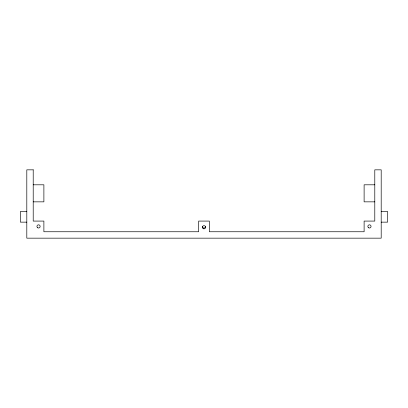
<?xml version="1.0" encoding="UTF-8"?>
<svg xmlns="http://www.w3.org/2000/svg" width="408" height="408" viewBox="0 0 408 408"><rect width="100%" height="100%" fill="white"/><g stroke="black" fill="none" stroke-linecap="round" stroke-linejoin="round"><path stroke-width="0.61" d="M33.211 184.804L43.886 184.804L43.886 201.848L33.211 201.848M374.789 184.804L364.115 184.804L364.115 201.848L374.789 201.848M26.806 211.471L20.4 211.471L20.4 222.146L26.806 222.146M381.194 211.471L387.6 211.471L387.6 222.146L381.194 222.146M205.601 226.415A1.601 1.601 0 0 1 204 228.016A1.601 1.601 0 0 1 202.399 226.415M33.211 169.84L26.806 169.84L26.806 238.16L381.194 238.16L381.194 169.84L374.789 169.84L374.789 221.08L364.115 221.08L364.115 231.754L209.34 231.754L209.34 221.08L198.66 221.08L198.66 231.754L43.886 231.754L43.886 221.08L33.211 221.08L33.211 169.84M368.654 227.802A1.601 1.601 0 0 0 371.056 226.415A1.601 1.601 0 0 0 368.654 225.027A1.601 1.601 0 0 0 368.654 227.802M37.745 227.802A1.601 1.601 0 0 0 40.147 226.415A1.601 1.601 0 0 0 37.745 225.027A1.601 1.601 0 0 0 37.745 227.802M203.199 228.643A1.601 1.601 0 0 0 205.601 227.256A1.601 1.601 0 0 0 203.199 225.869A1.601 1.601 0 0 0 203.199 228.643"/></g></svg>
